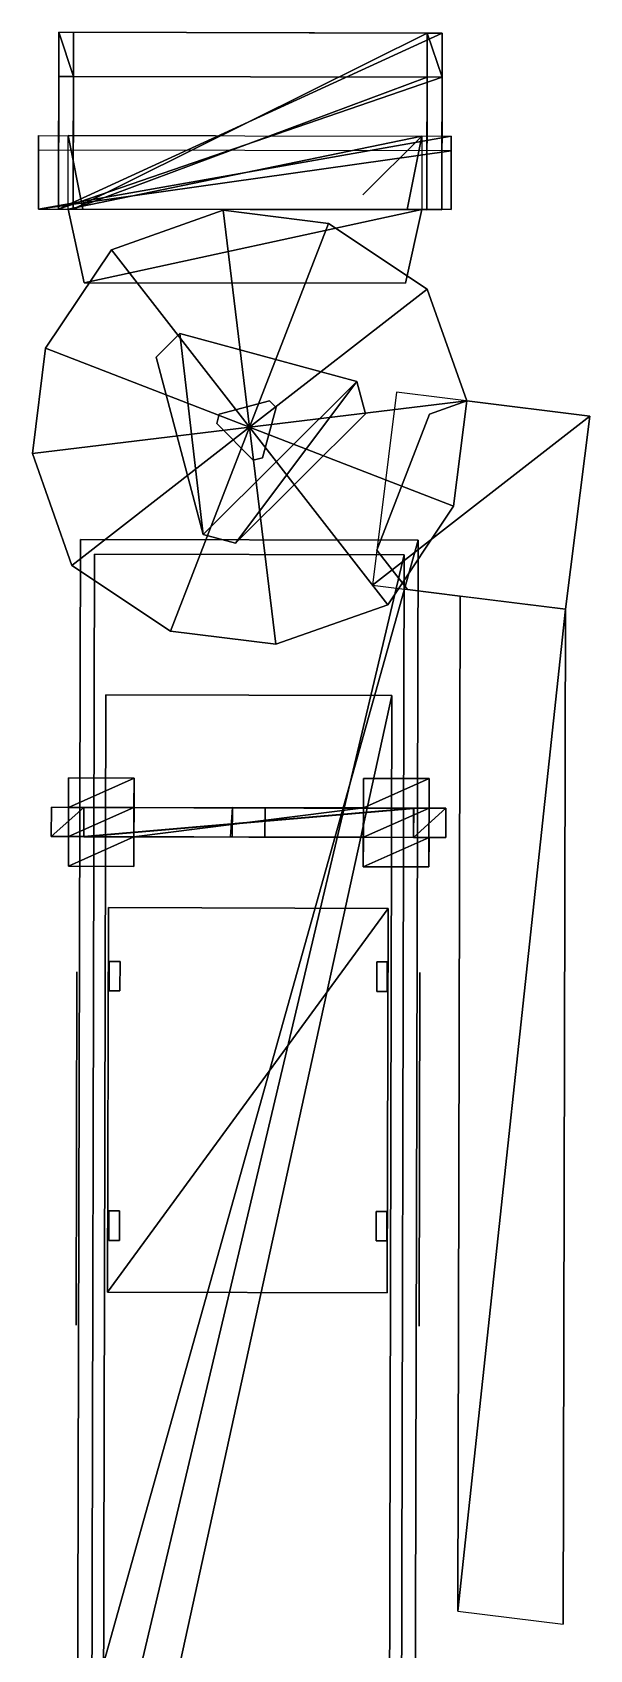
# Model space of a CAD drawing. Header units: millimetres. Extents: x -39 to 131, y -304 to 0.
# Drawn here: x 63.18 to 66.96, y -144.96 to -133.98 of the extents above; entities that cross this region are included whole.
import ezdxf

# ---------------------------------------------------------------- set-up
doc = ezdxf.new("R2010")
doc.units = ezdxf.units.MM
for name, color, linetype in [('MESH07', 7, 'Continuous'), ('MESH08', 7, 'Continuous'), ('MESH135', 7, 'Continuous'), ('MESH136', 7, 'Continuous'), ('MESH163', 7, 'Continuous'), ('MESH164', 7, 'Continuous'), ('MESH201', 7, 'Continuous'), ('MESH202', 7, 'Continuous'), ('MESH203', 7, 'Continuous'), ('MESH204', 7, 'Continuous'), ('MESH205', 7, 'Continuous'), ('MESH206', 7, 'Continuous'), ('MESH325', 7, 'Continuous'), ('MESH326', 7, 'Continuous'), ('MESH327', 7, 'Continuous'), ('MESH328', 7, 'Continuous'), ('MESH329', 7, 'Continuous'), ('MESH330', 7, 'Continuous'), ('MESH331', 7, 'Continuous'), ('MESH332', 7, 'Continuous'), ('MESH333', 7, 'Continuous'), ('MESH433', 7, 'Continuous'), ('MESH434', 7, 'Continuous'), ('MESH473', 7, 'Continuous'), ('MESH474', 7, 'Continuous'), ('MESH475', 7, 'Continuous'), ('MESH476', 7, 'Continuous'), ('MESH477', 7, 'Continuous'), ('MESH478', 7, 'Continuous'), ('MESH55', 7, 'Continuous'), ('MESH56', 7, 'Continuous'), ('MESH57', 7, 'Continuous'), ('MESH58', 7, 'Continuous'), ('MESH59', 7, 'Continuous'), ('MESH60', 7, 'Continuous'), ('TUNNEL2112', 7, 'Continuous'), ('TUNNEL3124', 7, 'Continuous')]:
    doc.layers.add(name, color=color, linetype=linetype)

msp = doc.modelspace()

# ---------------------------------------------------------------- meshes
at = {"layer": 'MESH07'}
mesh = msp.add_polyface(dxfattribs=at)
corners = [(63.484, -140.362, 3.666), (63.479, -142.762, 5.149), (63.484, -140.362, 5.149), (63.479, -142.762, 3.666)]
mesh.append_faces([[corners[k] for k in face] for face in [(0, 1, 2), (0, 3, 1)]])
at = {"layer": 'MESH08'}
mesh = msp.add_polyface(dxfattribs=at)
corners = [(65.812, -140.368, 5.149), (65.806, -142.768, 5.149), (65.806, -142.768, 3.666), (65.812, -140.368, 3.666)]
mesh.append_faces([[corners[k] for k in face] for face in [(0, 1, 2), (0, 2, 3)]])
at = {"layer": 'MESH135'}
mesh = msp.add_polyface(dxfattribs=at)
corners = [(64.451, -136.576, 5.945), (64.434, -136.639, 5.703), (64.434, -136.639, 5.945), (64.451, -136.576, 5.703), (64.451, -136.576, 5.945), (64.791, -136.486, 5.945), (64.451, -136.576, 5.703), (64.791, -136.486, 5.703), (64.791, -136.486, 5.945), (64.837, -136.532, 5.703), (64.791, -136.486, 5.703), (64.837, -136.532, 5.945), (64.837, -136.532, 5.945), (64.745, -136.872, 5.703), (64.837, -136.532, 5.703), (64.745, -136.872, 5.945), (64.682, -136.888, 5.945), (64.745, -136.872, 5.703), (64.745, -136.872, 5.945), (64.682, -136.888, 5.703), (64.434, -136.639, 5.703), (64.682, -136.888, 5.703), (64.682, -136.888, 5.945), (64.434, -136.639, 5.945)]
mesh.append_faces([[corners[k] for k in face] for face in [(0, 1, 2), (3, 1, 0), (4, 5, 6), (5, 7, 6), (8, 9, 10), (8, 11, 9), (12, 13, 14), (12, 15, 13), (16, 17, 18), (16, 19, 17), (20, 21, 22), (20, 22, 23)]])
at = {"layer": 'MESH136'}
mesh = msp.add_polyface(dxfattribs=at)
corners = [(64.342, -137.393, 5.933), (64.184, -136.029, 5.933), (64.022, -136.19, 5.933), (65.385, -136.354, 5.933), (64.184, -136.029, 5.933), (64.342, -137.393, 5.933), (65.385, -136.354, 6.683), (65.385, -136.354, 5.933), (64.184, -136.029, 5.933), (65.385, -136.354, 6.683), (65.444, -136.574, 5.933), (65.385, -136.354, 5.933), (65.444, -136.574, 6.683), (65.444, -136.574, 6.683), (65.385, -136.354, 6.683), (64.562, -137.452, 6.683), (65.385, -136.354, 6.683), (64.342, -137.393, 6.683), (64.562, -137.452, 6.683), (65.385, -136.354, 6.683), (64.184, -136.029, 6.683), (64.342, -137.393, 6.683), (64.184, -136.029, 6.683), (64.184, -136.029, 6.683), (64.184, -136.029, 5.933), (64.022, -136.19, 5.933), (64.022, -136.19, 6.683), (64.022, -136.19, 5.933), (64.342, -137.393, 6.683), (64.022, -136.19, 6.683), (64.342, -137.393, 5.933), (64.342, -137.393, 6.683), (64.342, -137.393, 5.933), (64.562, -137.452, 5.933), (65.385, -136.354, 5.933), (64.342, -137.393, 5.933), (64.562, -137.452, 5.933), (65.444, -136.574, 5.933), (65.385, -136.354, 5.933), (64.562, -137.452, 5.933), (64.562, -137.452, 6.683), (64.562, -137.452, 5.933), (65.444, -136.574, 5.933), (64.562, -137.452, 6.683), (65.444, -136.574, 6.683), (64.342, -137.393, 6.683), (64.184, -136.029, 6.683), (64.022, -136.19, 6.683)]
mesh.append_faces([[corners[k] for k in face] for face in [(0, 1, 2), (3, 4, 5), (6, 7, 8), (9, 10, 11), (9, 12, 10), (13, 14, 15), (16, 17, 18), (19, 20, 21), (22, 6, 8), (23, 24, 25), (23, 25, 26), (27, 28, 29), (27, 30, 28), (31, 32, 33), (34, 35, 36), (37, 38, 39), (40, 41, 42), (31, 33, 43), (40, 42, 44), (45, 46, 47)]])
at = {"layer": 'MESH163'}
mesh = msp.add_polyface(dxfattribs=at)
corners = [(63.462, -133.984, 5.432), (63.462, -134.284, 3.232), (63.362, -133.984, 5.432), (63.462, -133.984, 5.432), (63.46, -135.184, 3.332), (63.462, -134.284, 3.232), (63.462, -133.984, 5.432), (63.46, -135.184, 5.532), (63.46, -135.184, 3.332), (65.862, -133.989, 5.432), (63.46, -135.184, 5.532), (63.462, -133.984, 5.432), (65.86, -135.189, 5.532), (65.862, -133.989, 5.432), (65.86, -135.189, 3.332), (65.86, -135.189, 5.532), (65.862, -133.989, 5.432), (65.862, -134.289, 3.232), (65.86, -135.189, 3.332), (65.862, -133.989, 5.432), (65.962, -134.289, 3.232), (65.862, -134.289, 3.232), (65.962, -133.989, 5.432), (65.862, -133.989, 5.432), (65.862, -134.289, 3.232), (63.46, -135.184, 3.332), (65.86, -135.189, 3.332), (65.862, -134.289, 3.232), (63.462, -134.284, 3.232), (63.46, -135.184, 3.332), (63.362, -134.284, 3.232)]
mesh.append_faces([[corners[k] for k in face] for face in [(0, 1, 2), (3, 4, 5), (6, 7, 8), (9, 10, 11), (9, 12, 10), (13, 14, 15), (16, 17, 18), (19, 20, 21), (22, 20, 23), (24, 25, 26), (27, 28, 29), (2, 1, 30)]])
at = {"layer": 'MESH164'}
mesh = msp.add_polyface(dxfattribs=at)
corners = [(65.962, -133.989, 5.532), (65.962, -133.989, 5.432), (63.362, -133.984, 5.432), (63.362, -133.984, 5.532), (65.962, -133.989, 5.532), (63.362, -133.984, 5.532), (63.36, -135.184, 5.632), (63.362, -133.984, 5.532), (63.36, -135.184, 3.232), (63.36, -135.184, 5.632), (63.362, -133.984, 5.532), (63.362, -134.284, 3.132), (63.36, -135.184, 3.232), (65.962, -134.289, 3.132), (63.36, -135.184, 3.232), (63.362, -134.284, 3.132), (65.962, -134.289, 3.132), (65.96, -135.189, 3.232), (63.36, -135.184, 3.232), (65.962, -133.989, 5.532), (65.96, -135.189, 3.232), (65.962, -134.289, 3.132), (65.962, -133.989, 5.532), (65.96, -135.189, 5.632), (65.96, -135.189, 3.232), (65.962, -133.989, 5.532), (63.36, -135.184, 5.632), (65.96, -135.189, 5.632), (65.962, -134.289, 3.232), (65.962, -134.289, 3.132), (63.362, -134.284, 3.132), (63.362, -134.284, 3.232)]
mesh.append_faces([[corners[k] for k in face] for face in [(0, 1, 2), (0, 2, 3), (4, 5, 6), (7, 8, 9), (10, 11, 12), (13, 14, 15), (16, 17, 18), (19, 20, 21), (22, 23, 24), (25, 26, 27), (28, 29, 30), (28, 30, 31)]])
at = {"layer": 'MESH201'}
mesh = msp.add_polyface(dxfattribs=at)
corners = [(64.656, -136.665, 3.132), (63.451, -137.603, 3.132), (63.183, -136.844, 3.132), (64.121, -138.05, 3.132), (64.835, -138.139, 3.132), (64.121, -138.05, 5.7), (64.121, -138.05, 3.132), (64.835, -138.139, 3.132), (63.451, -137.603, 5.7), (64.121, -138.05, 3.132), (64.121, -138.05, 5.7), (63.451, -137.603, 3.132), (63.183, -136.844, 3.132), (63.451, -137.603, 3.132), (63.451, -137.603, 5.7), (63.183, -136.844, 5.7), (64.656, -136.665, 5.7), (63.183, -136.844, 5.7), (63.451, -137.603, 5.7), (63.272, -136.129, 5.7), (63.719, -135.46, 5.7), (64.478, -135.192, 5.7), (65.192, -135.281, 5.7), (65.192, -135.281, 5.7), (64.478, -135.192, 3.132), (64.478, -135.192, 5.7), (65.192, -135.281, 3.132), (65.862, -135.728, 5.7), (65.192, -135.281, 3.132), (65.192, -135.281, 5.7), (65.862, -135.728, 3.132), (65.862, -135.728, 5.7), (66.13, -136.487, 3.132), (65.862, -135.728, 3.132), (65.862, -135.728, 5.7), (66.13, -136.487, 5.7), (66.13, -136.487, 3.132), (66.13, -136.487, 5.7), (65.862, -135.728, 5.7), (66.041, -137.201, 5.7), (65.594, -137.871, 5.7), (64.835, -138.139, 5.7), (64.121, -138.05, 5.7), (64.835, -138.139, 5.7), (64.835, -138.139, 5.7), (64.835, -138.139, 3.132), (65.594, -137.871, 3.132), (65.594, -137.871, 3.132), (66.041, -137.201, 3.132), (66.13, -136.487, 3.132), (65.862, -135.728, 3.132), (65.192, -135.281, 3.132), (64.478, -135.192, 3.132), (63.719, -135.46, 3.132), (63.272, -136.129, 3.132), (63.272, -136.129, 3.132), (63.183, -136.844, 3.132), (63.183, -136.844, 5.7), (63.272, -136.129, 5.7), (63.719, -135.46, 3.132), (63.272, -136.129, 3.132), (63.272, -136.129, 5.7), (63.719, -135.46, 5.7), (64.478, -135.192, 5.7), (63.719, -135.46, 3.132), (63.719, -135.46, 5.7), (64.478, -135.192, 3.132), (65.594, -137.871, 5.7), (66.041, -137.201, 5.7), (65.594, -137.871, 5.7), (65.594, -137.871, 5.432), (66.041, -137.201, 5.432), (66.041, -137.201, 5.432), (65.594, -137.871, 5.432), (64.656, -136.665, 5.432), (66.13, -136.487, 5.432), (66.13, -136.487, 5.7), (66.041, -137.201, 5.432), (66.13, -136.487, 5.432), (66.041, -137.201, 5.7)]
mesh.append_faces([[corners[k] for k in face] for face in [(0, 1, 2), (0, 3, 1), (4, 3, 0), (5, 6, 7), (8, 9, 10), (8, 11, 9), (12, 13, 14), (12, 14, 15), (16, 17, 18), (16, 19, 17), (16, 20, 19), (16, 21, 20), (22, 21, 16), (23, 24, 25), (23, 26, 24), (27, 28, 29), (27, 30, 28), (31, 32, 33), (34, 35, 36), (37, 38, 16), (38, 22, 16), (37, 16, 39), (39, 16, 40), (40, 16, 41), (41, 16, 42), (16, 18, 42), (5, 7, 43), (44, 45, 46), (47, 4, 0), (48, 47, 0), (49, 48, 0), (49, 0, 50), (50, 0, 51), (51, 0, 52), (0, 53, 52), (0, 54, 53), (0, 2, 54), (55, 56, 57), (55, 57, 58), (59, 60, 61), (59, 61, 62), (63, 64, 65), (63, 66, 64), (44, 46, 67), (68, 69, 70), (68, 70, 71), (72, 73, 74), (75, 72, 74), (76, 77, 78), (76, 79, 77)]])
at = {"layer": 'MESH202'}
mesh = msp.add_polyface(dxfattribs=at)
corners = [(66.085, -137.812, 4.132), (66.085, -137.812, 3.132), (65.728, -137.767, 3.132), (66.085, -137.812, 4.132), (66.07, -144.703, 1.532), (66.085, -137.812, 3.132), (66.07, -144.703, 0.532), (65.728, -137.767, 4.132), (66.085, -137.812, 3.132), (66.085, -137.812, 4.132), (65.728, -137.767, 3.132), (65.728, -137.767, 4.132)]
mesh.append_faces([[corners[k] for k in face] for face in [(0, 1, 2), (3, 4, 5), (5, 4, 6), (7, 8, 9), (7, 10, 8), (0, 2, 11)]])
at = {"layer": 'MESH203'}
mesh = msp.add_polyface(dxfattribs=at)
corners = [(66.964, -136.591, 4.132), (66.964, -136.591, 3.132), (66.13, -136.487, 3.132), (66.964, -136.591, 4.132), (66.8, -137.901, 3.132), (66.964, -136.591, 3.132), (66.8, -137.901, 4.132), (66.964, -136.591, 3.132), (66.8, -137.901, 4.132), (66.964, -136.591, 4.132), (66.8, -137.901, 3.132), (66.8, -137.901, 3.132), (66.784, -144.792, 1.532), (66.8, -137.901, 4.132), (66.784, -144.792, 0.532), (66.13, -136.487, 4.132), (66.964, -136.591, 3.132), (66.964, -136.591, 4.132), (66.13, -136.487, 3.132), (66.13, -136.487, 4.132)]
mesh.append_faces([[corners[k] for k in face] for face in [(0, 1, 2), (3, 4, 5), (3, 6, 4), (7, 8, 9), (7, 10, 8), (11, 12, 13), (11, 14, 12), (15, 16, 17), (15, 18, 16), (0, 2, 19)]])
at = {"layer": 'MESH204'}
mesh = msp.add_polyface(dxfattribs=at)
corners = [(66.8, -137.901, 3.232), (66.07, -144.703, 0.632), (66.784, -144.792, 0.632), (66.8, -137.901, 3.232), (66.085, -137.812, 3.232), (66.07, -144.703, 0.632)]
mesh.append_faces([[corners[k] for k in face] for face in [(0, 1, 2), (3, 4, 5)]])
at = {"layer": 'MESH205'}
mesh = msp.add_polyface(dxfattribs=at)
corners = [(65.52, -137.499, 5.432), (65.728, -137.767, 5.432), (65.728, -137.767, 3.132), (65.52, -137.499, 3.132), (65.877, -136.576, 5.432), (65.52, -137.499, 5.432), (65.52, -137.499, 3.132), (65.877, -136.576, 3.132), (65.877, -136.576, 5.432), (65.877, -136.576, 3.132), (66.13, -136.487, 3.132), (65.877, -136.576, 5.432), (66.13, -136.487, 3.132), (66.13, -136.487, 5.432)]
mesh.append_faces([[corners[k] for k in face] for face in [(0, 1, 2), (0, 2, 3), (4, 5, 6), (4, 6, 7), (8, 9, 10), (11, 12, 13)]])
at = {"layer": 'MESH206'}
mesh = msp.add_polyface(dxfattribs=at)
corners = [(66.964, -136.591, 3.232), (65.49, -137.737, 3.232), (66.8, -137.901, 3.232), (65.654, -136.427, 3.232)]
mesh.append_faces([[corners[k] for k in face] for face in [(0, 1, 2), (0, 3, 1)]])
at = {"layer": 'MESH325'}
mesh = msp.add_polyface(dxfattribs=at)
corners = [(65.989, -139.252, 8.581), (65.768, -139.45, 8.581), (65.989, -139.451, 8.581), (65.768, -139.251, 8.581), (65.989, -139.252, 8.581), (65.768, -139.251, 8.255), (65.768, -139.251, 8.581), (65.989, -139.252, 8.255), (65.989, -139.252, 8.581), (65.989, -139.451, 8.255), (65.989, -139.252, 8.255), (65.989, -139.451, 8.581), (65.768, -139.45, 8.581), (65.989, -139.451, 8.255), (65.989, -139.451, 8.581), (65.768, -139.45, 8.255), (65.768, -139.251, 8.255), (65.768, -139.45, 8.255), (65.768, -139.45, 8.581), (65.768, -139.251, 0.582), (65.768, -139.45, 0.582), (65.768, -139.251, 0.582), (63.532, -139.445, 0.582), (65.768, -139.45, 0.582), (63.533, -139.246, 0.582), (65.768, -139.251, 0.582), (63.533, -139.246, 0.182), (63.533, -139.246, 0.582), (65.768, -139.251, 0.182), (65.768, -139.251, 0.182), (63.532, -139.445, 0.182), (63.533, -139.246, 0.182), (65.768, -139.45, 0.182), (65.989, -139.252, 0.182), (65.989, -139.451, 0.182), (65.989, -139.451, 0.182), (65.989, -139.252, 0.182), (65.989, -139.451, 0.182), (65.768, -139.45, 0.182), (65.989, -139.252, 0.182), (65.768, -139.251, 0.182), (63.532, -139.445, 0.582), (63.532, -139.445, 0.182), (65.768, -139.45, 0.182), (65.768, -139.45, 0.582), (63.311, -139.445, 0.182), (63.311, -139.445, 8.255), (63.311, -139.445, 0.182), (63.532, -139.445, 0.182), (63.312, -139.245, 0.182), (63.311, -139.445, 0.182), (63.311, -139.445, 8.255), (63.312, -139.245, 0.182), (63.533, -139.246, 8.255), (63.533, -139.246, 0.182), (63.312, -139.245, 0.182), (63.312, -139.245, 8.255), (63.312, -139.245, 8.255), (63.311, -139.445, 8.581), (63.311, -139.445, 8.581), (63.532, -139.445, 8.255), (63.532, -139.445, 8.581), (63.533, -139.246, 8.581), (63.532, -139.445, 8.581), (63.532, -139.445, 8.255), (63.533, -139.246, 8.581), (63.311, -139.445, 8.581), (63.532, -139.445, 8.581), (63.312, -139.245, 8.581), (63.533, -139.246, 8.581), (63.312, -139.245, 8.581), (63.533, -139.246, 8.255), (63.532, -139.445, 0.582), (63.533, -139.246, 0.582), (63.312, -139.245, 8.581), (65.768, -139.251, 8.581)]
mesh.append_faces([[corners[k] for k in face] for face in [(0, 1, 2), (0, 3, 1), (4, 5, 6), (4, 7, 5), (8, 9, 10), (8, 11, 9), (12, 13, 14), (12, 15, 13), (16, 17, 18), (19, 17, 16), (19, 20, 17), (21, 22, 23), (21, 24, 22), (25, 26, 27), (25, 28, 26), (29, 30, 31), (29, 32, 30), (33, 32, 29), (33, 34, 32), (10, 35, 36), (10, 9, 35), (15, 37, 13), (15, 38, 37), (7, 39, 40), (7, 40, 5), (41, 42, 43), (41, 43, 44), (31, 30, 45), (46, 47, 48), (49, 50, 51), (31, 45, 52), (53, 54, 55), (53, 55, 56), (49, 51, 57), (57, 51, 58), (59, 46, 60), (46, 48, 60), (59, 60, 61), (62, 63, 64), (65, 66, 67), (65, 68, 66), (69, 56, 70), (69, 53, 56), (62, 64, 71), (71, 64, 72), (71, 72, 73), (57, 58, 74), (16, 18, 75)]])
at = {"layer": 'MESH326'}
mesh = msp.add_polyface(dxfattribs=at)
corners = [(65.874, -139.45, -0.618), (65.873, -139.651, -0.418), (65.428, -139.65, -0.418), (65.428, -139.65, -0.218), (65.428, -139.65, -0.418), (65.873, -139.651, -0.418), (65.873, -139.651, -0.218), (65.874, -139.45, -0.018), (65.428, -139.65, -0.218), (65.873, -139.651, -0.218), (65.874, -139.45, -0.018), (65.429, -139.449, -0.018), (65.428, -139.65, -0.218), (65.874, -139.251, -0.018), (65.429, -139.449, -0.018), (65.874, -139.45, -0.018), (65.429, -139.25, -0.018), (65.875, -139.051, -0.218), (65.429, -139.25, -0.018), (65.874, -139.251, -0.018), (65.875, -139.051, -0.218), (65.43, -139.05, -0.218), (65.429, -139.25, -0.018), (65.875, -139.051, -0.218), (65.43, -139.05, -0.418), (65.43, -139.05, -0.218), (65.875, -139.051, -0.418), (65.875, -139.051, -0.418), (65.429, -139.25, -0.618), (65.43, -139.05, -0.418), (65.875, -139.051, -0.418), (65.874, -139.251, -0.618), (65.429, -139.25, -0.618), (65.428, -139.65, -0.418), (65.429, -139.449, -0.618)]
mesh.append_faces([[corners[k] for k in face] for face in [(0, 1, 2), (3, 4, 5), (3, 5, 6), (7, 8, 9), (10, 11, 12), (13, 14, 15), (13, 16, 14), (17, 18, 19), (20, 21, 22), (23, 24, 25), (23, 26, 24), (27, 28, 29), (30, 31, 32), (0, 33, 34)]])
at = {"layer": 'MESH327'}
mesh = msp.add_polyface(dxfattribs=at)
corners = [(63.872, -139.446, -0.618), (63.871, -139.647, -0.418), (63.427, -139.646, -0.418), (63.427, -139.646, -0.218), (63.427, -139.646, -0.418), (63.871, -139.647, -0.418), (63.871, -139.647, -0.218), (63.872, -139.446, -0.018), (63.427, -139.646, -0.218), (63.871, -139.647, -0.218), (63.872, -139.446, -0.018), (63.427, -139.445, -0.018), (63.427, -139.646, -0.218), (63.872, -139.247, -0.018), (63.427, -139.445, -0.018), (63.872, -139.446, -0.018), (63.428, -139.246, -0.018), (63.873, -139.047, -0.218), (63.428, -139.246, -0.018), (63.872, -139.247, -0.018), (63.873, -139.047, -0.218), (63.428, -139.046, -0.218), (63.428, -139.246, -0.018), (63.873, -139.047, -0.218), (63.428, -139.046, -0.418), (63.428, -139.046, -0.218), (63.873, -139.047, -0.418), (63.873, -139.047, -0.418), (63.428, -139.246, -0.618), (63.428, -139.046, -0.418), (63.873, -139.047, -0.418), (63.872, -139.247, -0.618), (63.428, -139.246, -0.618), (63.872, -139.446, -0.618), (63.427, -139.646, -0.418), (63.427, -139.445, -0.618)]
mesh.append_faces([[corners[k] for k in face] for face in [(0, 1, 2), (3, 4, 5), (3, 5, 6), (7, 8, 9), (10, 11, 12), (13, 14, 15), (13, 16, 14), (17, 18, 19), (20, 21, 22), (23, 24, 25), (23, 26, 24), (27, 28, 29), (30, 31, 32), (33, 34, 35)]])
at = {"layer": 'MESH328'}
mesh = msp.add_polyface(dxfattribs=at)
corners = [(64.54, -139.248, -0.218), (64.528, -139.447, 0.182), (64.54, -139.248, 0.182), (64.54, -139.248, -0.218), (64.539, -139.447, -0.218), (64.528, -139.447, 0.182), (64.528, -139.447, 0.182), (64.539, -139.447, -0.218), (64.761, -139.448, 0.182), (64.761, -139.448, 0.182), (64.539, -139.447, -0.218), (64.761, -139.448, -0.218), (64.762, -139.249, 0.182), (64.761, -139.448, 0.182), (64.761, -139.448, -0.218), (64.762, -139.249, -0.218), (64.762, -139.249, 0.182), (64.762, -139.249, -0.218), (64.54, -139.248, -0.218), (64.54, -139.248, 0.182)]
mesh.append_faces([[corners[k] for k in face] for face in [(0, 1, 2), (3, 4, 5), (6, 7, 8), (9, 10, 11), (12, 13, 14), (12, 14, 15), (16, 17, 18), (16, 18, 19)]])
at = {"layer": 'MESH329'}
mesh = msp.add_polyface(dxfattribs=at)
corners = [(65.429, -139.25, -0.418), (65.429, -139.449, -0.418), (63.872, -139.446, -0.418), (63.872, -139.446, -0.218), (63.872, -139.446, -0.418), (65.429, -139.449, -0.418), (65.429, -139.449, -0.218), (65.429, -139.25, -0.218), (63.872, -139.446, -0.218), (65.429, -139.449, -0.218), (63.872, -139.247, -0.218), (65.429, -139.25, -0.218), (63.872, -139.247, -0.418), (63.872, -139.247, -0.218), (65.429, -139.25, -0.418), (63.872, -139.247, -0.418)]
mesh.append_faces([[corners[k] for k in face] for face in [(0, 1, 2), (3, 4, 5), (3, 5, 6), (7, 8, 9), (7, 10, 8), (11, 12, 13), (11, 14, 12), (0, 2, 15)]])
at = {"layer": 'MESH330'}
mesh = msp.add_polyface(dxfattribs=at)
corners = [(65.875, -139.051, -0.018), (65.873, -139.651, -0.018), (65.873, -139.651, -0.618), (65.875, -139.051, -0.618)]
mesh.append_faces([[corners[k] for k in face] for face in [(0, 1, 2), (0, 2, 3)]])
at = {"layer": 'MESH331'}
mesh = msp.add_polyface(dxfattribs=at)
corners = [(63.873, -139.047, -0.018), (63.871, -139.647, -0.018), (63.871, -139.647, -0.618), (63.873, -139.047, -0.618)]
mesh.append_faces([[corners[k] for k in face] for face in [(0, 1, 2), (0, 2, 3)]])
at = {"layer": 'MESH332'}
mesh = msp.add_polyface(dxfattribs=at)
corners = [(65.43, -139.05, -0.618), (65.428, -139.65, -0.018), (65.43, -139.05, -0.018), (65.428, -139.65, -0.618)]
mesh.append_faces([[corners[k] for k in face] for face in [(0, 1, 2), (0, 3, 1)]])
at = {"layer": 'MESH333'}
mesh = msp.add_polyface(dxfattribs=at)
corners = [(63.428, -139.046, -0.618), (63.427, -139.646, -0.018), (63.428, -139.046, -0.018), (63.427, -139.646, -0.618)]
mesh.append_faces([[corners[k] for k in face] for face in [(0, 1, 2), (0, 3, 1)]])
at = {"layer": 'MESH433'}
mesh = msp.add_polyface(dxfattribs=at)
corners = [(65.77, -139.253, 5.653), (65.769, -139.451, 5.653), (63.531, -139.446, 5.653), (63.531, -139.446, 6.053), (63.531, -139.446, 5.653), (65.769, -139.451, 5.653), (65.769, -139.451, 6.053), (65.77, -139.253, 6.053), (63.531, -139.446, 6.053), (65.769, -139.451, 6.053), (63.532, -139.248, 6.053), (65.77, -139.253, 6.053), (63.532, -139.248, 5.653), (63.532, -139.248, 6.053), (65.77, -139.253, 5.653), (63.532, -139.248, 5.653)]
mesh.append_faces([[corners[k] for k in face] for face in [(0, 1, 2), (3, 4, 5), (3, 5, 6), (7, 8, 9), (7, 10, 8), (11, 12, 13), (11, 14, 12), (0, 2, 15)]])
at = {"layer": 'MESH434'}
mesh = msp.add_polyface(dxfattribs=at)
corners = [(65.77, -139.253, 3.202), (63.531, -139.446, 3.202), (65.769, -139.451, 3.202), (63.532, -139.248, 3.202), (65.77, -139.253, 3.202), (63.532, -139.248, 2.802), (63.532, -139.248, 3.202), (65.77, -139.253, 2.802), (65.77, -139.253, 2.802), (63.531, -139.446, 2.802), (63.532, -139.248, 2.802), (65.769, -139.451, 2.802), (63.531, -139.446, 3.202), (63.531, -139.446, 2.802), (65.769, -139.451, 2.802), (65.769, -139.451, 3.202)]
mesh.append_faces([[corners[k] for k in face] for face in [(0, 1, 2), (0, 3, 1), (4, 5, 6), (4, 7, 5), (8, 9, 10), (8, 11, 9), (12, 13, 14), (12, 14, 15)]])
at = {"layer": 'MESH473'}
mesh = msp.add_polyface(dxfattribs=at)
corners = [(65.8, -137.432, 3.196), (65.781, -145.695, 3.196), (63.49, -145.69, 3.196), (65.8, -137.432, 5.653), (65.781, -145.695, 3.196), (65.8, -137.432, 3.196), (65.781, -145.695, 5.653), (65.8, -137.432, 5.653), (63.49, -145.69, 5.653), (65.781, -145.695, 5.653), (63.509, -137.427, 5.653), (63.509, -137.427, 3.196), (63.49, -145.69, 5.653), (63.509, -137.427, 5.653), (63.49, -145.69, 3.196), (63.509, -137.427, 3.196), (63.49, -145.69, 5.653), (63.49, -145.69, 3.196), (65.781, -145.695, 3.196), (65.781, -145.695, 5.653)]
mesh.append_faces([[corners[k] for k in face] for face in [(0, 1, 2), (3, 4, 5), (3, 6, 4), (7, 8, 9), (7, 10, 8), (11, 12, 13), (11, 14, 12), (0, 2, 15), (16, 17, 18), (16, 18, 19)]])
at = {"layer": 'MESH474'}
mesh = msp.add_polyface(dxfattribs=at)
corners = [(63.702, -141.986, 3.019), (63.701, -142.186, 3.213), (63.702, -141.986, 3.213), (63.701, -142.186, 3.019), (63.701, -142.186, 3.213), (63.701, -142.186, 3.019), (63.773, -142.186, 3.019), (63.773, -142.186, 3.213), (63.774, -141.986, 3.213), (63.773, -142.186, 3.213), (63.773, -142.186, 3.019), (63.774, -141.986, 3.213), (63.773, -142.186, 3.019), (63.774, -141.986, 3.019), (63.774, -141.986, 3.213), (63.774, -141.986, 3.019), (63.702, -141.986, 3.019), (63.774, -141.986, 3.213), (63.702, -141.986, 3.019), (63.702, -141.986, 3.213)]
mesh.append_faces([[corners[k] for k in face] for face in [(0, 1, 2), (0, 3, 1), (4, 5, 6), (4, 6, 7), (8, 9, 10), (11, 12, 13), (14, 15, 16), (17, 18, 19)]])
at = {"layer": 'MESH475'}
mesh = msp.add_polyface(dxfattribs=at)
corners = [(63.705, -140.492, 3.213), (63.777, -140.492, 3.019), (63.777, -140.492, 3.213), (63.705, -140.492, 3.019), (63.705, -140.292, 3.019), (63.705, -140.492, 3.019), (63.705, -140.492, 3.213), (63.705, -140.292, 3.213), (63.778, -140.292, 3.213), (63.705, -140.292, 3.019), (63.705, -140.292, 3.213), (63.778, -140.292, 3.019), (63.778, -140.292, 3.213), (63.777, -140.492, 3.019), (63.778, -140.292, 3.019), (63.777, -140.492, 3.213)]
mesh.append_faces([[corners[k] for k in face] for face in [(0, 1, 2), (0, 3, 1), (4, 5, 6), (4, 6, 7), (8, 9, 10), (8, 11, 9), (12, 13, 14), (12, 15, 13)]])
at = {"layer": 'MESH476'}
mesh = msp.add_polyface(dxfattribs=at)
corners = [(65.519, -140.296, 3.019), (65.519, -140.496, 3.213), (65.519, -140.296, 3.213), (65.519, -140.496, 3.019), (65.519, -140.496, 3.213), (65.519, -140.496, 3.019), (65.591, -140.496, 3.019), (65.591, -140.496, 3.213), (65.591, -140.296, 3.213), (65.591, -140.496, 3.213), (65.591, -140.496, 3.019), (65.591, -140.296, 3.019), (65.591, -140.296, 3.213), (65.591, -140.296, 3.019), (65.519, -140.296, 3.019), (65.519, -140.296, 3.213)]
mesh.append_faces([[corners[k] for k in face] for face in [(0, 1, 2), (0, 3, 1), (4, 5, 6), (4, 6, 7), (8, 9, 10), (8, 10, 11), (12, 13, 14), (12, 14, 15)]])
at = {"layer": 'MESH477'}
mesh = msp.add_polyface(dxfattribs=at)
corners = [(65.515, -142.19, 3.213), (65.587, -142.19, 3.019), (65.587, -142.19, 3.213), (65.515, -142.19, 3.019), (65.515, -141.99, 3.019), (65.515, -142.19, 3.019), (65.515, -142.19, 3.213), (65.515, -141.99, 3.213), (65.588, -141.99, 3.213), (65.515, -141.99, 3.019), (65.515, -141.99, 3.213), (65.588, -141.99, 3.213), (65.588, -141.99, 3.019), (65.515, -141.99, 3.019), (65.588, -141.99, 3.213), (65.587, -142.19, 3.019), (65.588, -141.99, 3.019), (65.588, -141.99, 3.213), (65.587, -142.19, 3.213), (65.587, -142.19, 3.019)]
mesh.append_faces([[corners[k] for k in face] for face in [(0, 1, 2), (0, 3, 1), (4, 5, 6), (4, 6, 7), (8, 9, 10), (11, 12, 13), (14, 15, 16), (17, 18, 19)]])
at = {"layer": 'MESH478'}
mesh = msp.add_polyface(dxfattribs=at)
corners = [(65.597, -139.932, 3.022), (63.693, -142.537, 3.022), (65.591, -142.542, 3.022), (65.597, -139.932, 3.022), (63.699, -139.927, 3.022), (63.693, -142.537, 3.022), (65.597, -139.932, 3.022), (63.699, -139.927, 2.003), (63.699, -139.927, 3.022), (65.597, -139.932, 3.022), (65.597, -139.932, 2.003), (63.699, -139.927, 2.003), (65.597, -139.932, 2.003), (65.597, -139.932, 3.022), (65.591, -142.542, 2.003), (65.591, -142.542, 3.022), (63.693, -142.537, 3.022), (65.591, -142.542, 2.003), (65.591, -142.542, 3.022), (63.693, -142.537, 2.003), (63.699, -139.927, 2.003), (63.693, -142.537, 2.003), (63.693, -142.537, 3.022), (65.597, -139.932, 2.003), (63.693, -142.537, 2.003), (63.699, -139.927, 2.003), (65.591, -142.542, 2.003), (63.699, -139.927, 3.022)]
mesh.append_faces([[corners[k] for k in face] for face in [(0, 1, 2), (3, 4, 5), (6, 7, 8), (9, 10, 11), (12, 13, 14), (13, 15, 14), (16, 17, 18), (16, 19, 17), (20, 21, 22), (23, 24, 25), (23, 26, 24), (20, 22, 27)]])
at = {"layer": 'MESH55'}
mesh = msp.add_polyface(dxfattribs=at)
corners = [(65.725, -135.188, 5.432), (65.725, -135.188, 3.232), (63.525, -135.185, 3.232), (65.825, -134.688, 3.232), (65.725, -135.188, 3.232), (65.725, -135.188, 5.432), (65.825, -134.688, 5.432), (63.525, -135.185, 5.432), (63.425, -134.685, 5.432), (63.525, -135.185, 5.432), (63.525, -135.185, 3.232), (63.425, -134.685, 3.232)]
mesh.append_faces([[corners[k] for k in face] for face in [(0, 1, 2), (3, 4, 5), (3, 5, 6), (0, 2, 7), (8, 9, 10), (8, 10, 11)]])
at = {"layer": 'MESH56'}
mesh = msp.add_polyface(dxfattribs=at)
corners = [(65.825, -134.688, 4.132), (65.825, -134.688, 3.232), (65.425, -135.088, 3.232), (65.825, -134.688, 4.132), (65.425, -135.088, 3.232), (65.425, -135.088, 4.132)]
mesh.append_faces([[corners[k] for k in face] for face in [(0, 1, 2), (3, 4, 5)]])
at = {"layer": 'MESH57'}
mesh = msp.add_polyface(dxfattribs=at)
corners = [(64.425, -134.686, 4.132), (64.425, -134.686, 3.232), (63.425, -134.685, 3.232), (63.425, -134.685, 4.132)]
mesh.append_faces([[corners[k] for k in face] for face in [(0, 1, 2), (0, 2, 3)]])
at = {"layer": 'MESH58'}
mesh = msp.add_polyface(dxfattribs=at)
corners = [(65.825, -134.688, 5.432), (65.825, -135.188, 5.432), (63.425, -135.185, 5.432), (63.425, -134.685, 5.432)]
mesh.append_faces([[corners[k] for k in face] for face in [(0, 1, 2), (0, 2, 3)]])
at = {"layer": 'MESH59'}
mesh = msp.add_polyface(dxfattribs=at)
corners = [(63.225, -135.184, 5.632), (66.025, -135.188, 3.132), (66.025, -135.188, 5.632), (63.225, -135.184, 5.632), (63.225, -135.184, 3.132), (66.025, -135.188, 3.132), (63.225, -134.684, 3.132), (63.225, -135.184, 3.132), (63.225, -135.184, 5.632), (66.025, -134.688, 3.132), (63.225, -135.184, 3.132), (63.225, -134.684, 3.132), (66.025, -135.188, 3.132), (66.025, -134.688, 5.632), (66.025, -135.188, 3.132), (66.025, -134.688, 3.132), (66.025, -135.188, 5.632), (63.225, -134.684, 5.632), (66.025, -134.788, 5.632), (63.225, -135.184, 5.632), (66.025, -135.188, 5.632), (63.225, -134.784, 5.632)]
mesh.append_faces([[corners[k] for k in face] for face in [(0, 1, 2), (3, 4, 5), (6, 7, 8), (9, 10, 11), (9, 12, 10), (13, 14, 15), (13, 16, 14), (6, 8, 17), (18, 19, 20), (18, 21, 19)]])
at = {"layer": 'MESH60'}
mesh = msp.add_polyface(dxfattribs=at)
corners = [(65.825, -135.188, 5.532), (63.534, -135.685, 5.532), (65.714, -135.688, 5.532), (63.425, -135.185, 5.532), (63.425, -135.185, 3.232), (63.534, -135.685, 5.532), (63.425, -135.185, 5.532), (63.534, -135.685, 3.232), (65.825, -135.188, 3.232), (63.534, -135.685, 3.232), (63.425, -135.185, 3.232), (65.714, -135.688, 3.232), (65.825, -135.188, 5.532), (65.714, -135.688, 3.232), (65.825, -135.188, 3.232), (65.825, -135.188, 5.532), (65.714, -135.688, 5.532), (65.714, -135.688, 3.232)]
mesh.append_faces([[corners[k] for k in face] for face in [(0, 1, 2), (0, 3, 1), (4, 5, 6), (4, 7, 5), (8, 9, 10), (8, 11, 9), (12, 13, 14), (15, 16, 17)]])
at = {"layer": 'TUNNEL2112'}
mesh = msp.add_polyface(dxfattribs=at)
corners = [(65.622, -138.487, 5.522), (63.662, -147.451, 5.522), (65.602, -147.455, 5.522), (63.682, -138.483, 5.522), (63.682, -138.483, 3.335), (63.662, -147.451, 5.522), (63.682, -138.483, 5.522), (63.662, -147.451, 3.335), (65.622, -138.487, 3.335), (63.662, -147.451, 3.335), (63.682, -138.483, 3.335), (65.602, -147.455, 3.335), (65.622, -138.487, 5.522), (65.602, -147.455, 3.335), (65.622, -138.487, 3.335), (65.602, -147.455, 5.522)]
mesh.append_faces([[corners[k] for k in face] for face in [(0, 1, 2), (0, 3, 1), (4, 5, 6), (4, 7, 5), (8, 9, 10), (8, 11, 9), (12, 13, 14), (12, 15, 13)]])
at = {"layer": 'TUNNEL3124'}
mesh = msp.add_polyface(dxfattribs=at)
corners = [(65.705, -137.531, 5.579), (63.583, -146.493, 5.579), (65.685, -146.498, 5.579), (63.604, -137.526, 5.579), (63.604, -137.526, 3.26), (63.583, -146.493, 5.579), (63.604, -137.526, 5.579), (63.583, -146.493, 3.26), (65.705, -137.531, 3.26), (63.583, -146.493, 3.26), (63.604, -137.526, 3.26), (65.685, -146.498, 3.26), (65.705, -137.531, 5.579), (65.685, -146.498, 3.26), (65.705, -137.531, 3.26), (65.685, -146.498, 5.579), (63.583, -146.493, 5.579), (65.685, -146.498, 3.26), (65.685, -146.498, 5.579), (63.583, -146.493, 3.26)]
mesh.append_faces([[corners[k] for k in face] for face in [(0, 1, 2), (0, 3, 1), (4, 5, 6), (4, 7, 5), (8, 9, 10), (8, 11, 9), (12, 13, 14), (12, 15, 13), (16, 17, 18), (16, 19, 17)]])

doc.saveas('drawing.dxf')
